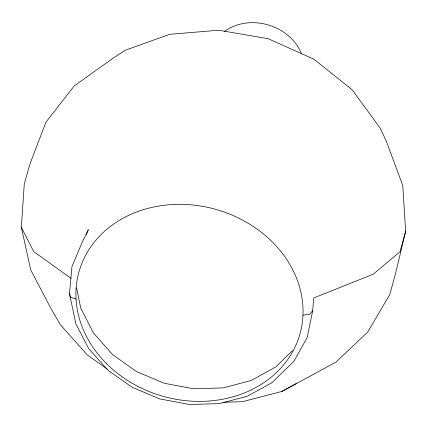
<?xml version="1.0" encoding="UTF-8"?>
<svg xmlns="http://www.w3.org/2000/svg" width="427" height="427" viewBox="0 0 427 427"><rect width="100%" height="100%" fill="white"/><g stroke="black" fill="none" stroke-linecap="round" stroke-linejoin="round"><path stroke-width="0.64" d="M107.214 369.045L87.364 355.013L60.362 324.701L51.325 309.249L30.765 269.992L21.35 227.367L24.275 183.962L30.007 163.899L45.892 122.261L74.239 85.891L113.566 57.869L125.148 50.29L169.829 34.272L218.854 30.232L268.252 38.745L313.925 59.182L352.131 89.761L379.961 127.774L386.163 140.739L402.778 185.649L405.65 231.343L395.306 274.508L389.766 294.555L367.732 332.035L335.969 362.101L281.852 391.452L242.413 401.711L223.316 402.266M86.281 234.631L88.336 229.763L82.646 241.218L71.971 266.528L69.489 293.611L75.846 323.762L88.672 348.571L107.828 370.14L132.028 387.236L159.757 398.909L189.358 404.492L219.083 403.638L247.142 396.309L271.78 382.827L293.899 361.317L307.168 337.549L312.671 310.733L313.781 297.923L373.241 274.187L400.003 251.765L405.65 231.343M312.671 310.733L309.756 314.139L302.962 315.179M292.49 350.62L275.826 366.889L251.252 380.468L223.273 387.876L193.655 388.794L164.171 383.254L136.56 371.602L112.482 354.495L93.433 332.9L80.708 308.043L76.62 287.915M224.362 31.465C249.555 13.088 290.088 24.899 301.526 53.887M281.852 391.452L296.877 383.286M76.043 299.097L70.354 297.203L69.489 293.611M70.973 278.313L33.685 251.556L21.35 227.367M106.083 363.19A114.767 97.126 15.7 0 0 297.939 340.154A114.767 97.126 15.7 0 0 164.411 205.232A114.767 97.126 15.7 0 0 106.083 363.19"/></g></svg>
